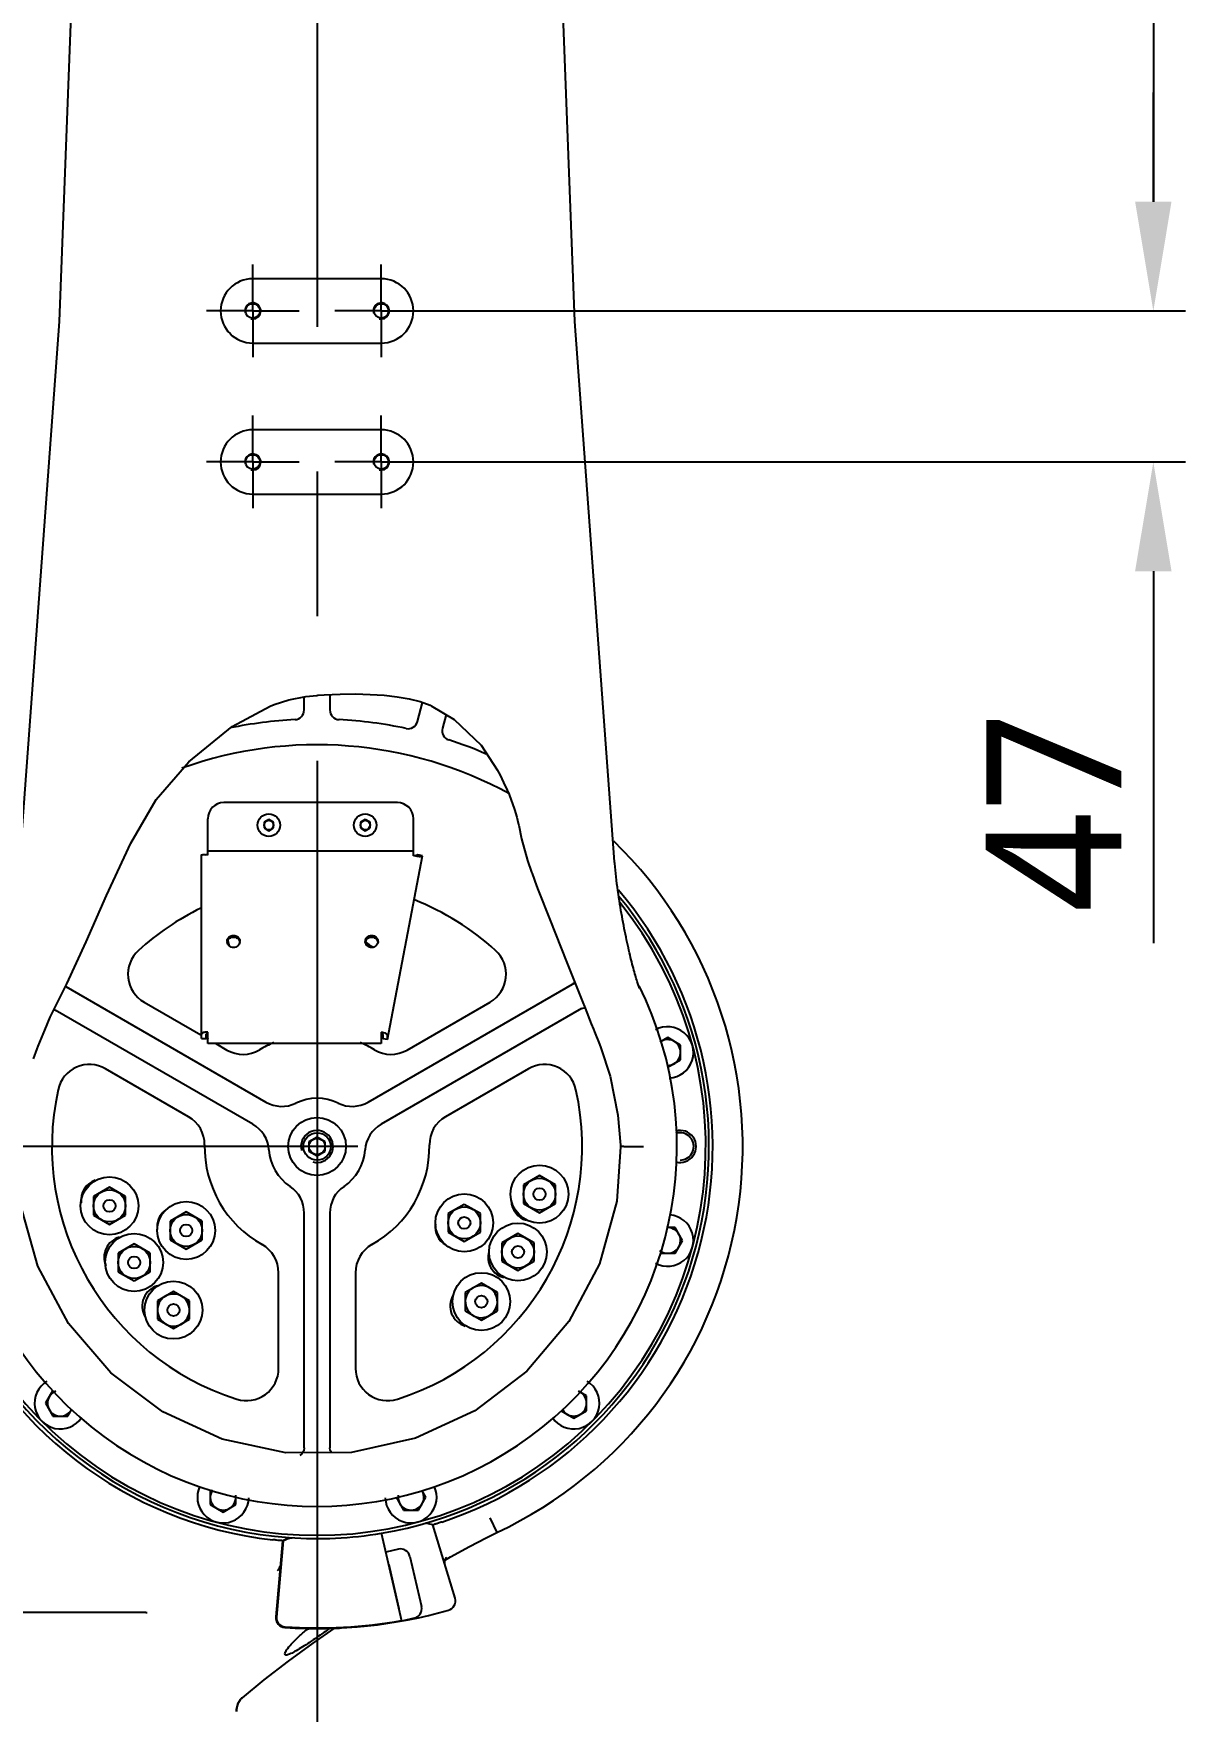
# Model space of a CAD drawing. Header units: millimetres. Extents: x 7426 to 8737, y 124 to 421.
# Drawn here: x 8013.34 to 8031.26, y 250.76 to 276.86 of the extents above; entities that cross this region are included whole.
import ezdxf

# ---------------------------------------------------------------- set-up
doc = ezdxf.new("R2010")
doc.units = ezdxf.units.MM
doc.linetypes.add('CENTER', pattern=[0.6, 0.375, -0.075, 0.075, -0.075])
for name, color, linetype in [('中心线', 7, 'Continuous'), ('外形图', 7, 'Continuous'), ('尺寸标注', 7, 'Continuous')]:
    doc.layers.add(name, color=color, linetype=linetype)
doc.styles.add('微软雅黑', font='msyh.ttc')
doc.dimstyles.new('尺寸标注_1_20比例', dxfattribs={"dimtxt": 2.1, "dimasz": 1.7, "dimexe": 0.5, "dimexo": 0.4, "dimgap": 0.5, "dimtad": 1, "dimdec": 1, "dimlfac": 20, "dimdsep": 46, "dimtxsty": '微软雅黑', "dimcen": 0.09, "dimadec": 0, "dimazin": 0, "dimtp": 0.01, "dimtm": 0.01, "dimtfac": 1, "dimtdec": 1, "dimtofl": 0, "dimtmove": 0, "dimatfit": 3, "dimfxl": 1, "dimtolj": 1, "dimarcsym": 0})

# ---------------------------------------------------------------- blocks, each defined once
blk = doc.blocks.new('*D1249')
at = {"layer": 'Defpoints', "color": 0}
for p in [(7980.399, 314.299), (8024.75, 314.299), (7999.58, 234.548)]:
    blk.add_point(p, dxfattribs=at)
at = {"layer": '尺寸标注', "color": 0, "linetype": 'Continuous', "lineweight": -2}
for p, q in [((8024.35, 314.299), (7979.899, 314.299)), ((7980.399, 236.248), (7980.399, 312.599)), ((7999.18, 234.548), (7979.899, 234.548))]:
    blk.add_line(p, q, dxfattribs=at)
at = {"layer": '尺寸标注', "color": 0}
for points in [[(7980.682, 312.599), (7980.116, 312.599), (7980.399, 314.299)], [(7980.116, 236.248), (7980.682, 236.248), (7980.399, 234.548)]]:
    blk.add_solid(points, dxfattribs=at)
at = {"layer": '尺寸标注', "color": 0, "insert": (7977.716, 274.422), "char_height": 2.1, "attachment_point": 2, "rotation": 90, "style": '微软雅黑'}
blk.add_mtext('\\A1;\\A1;1595', dxfattribs=at)
blk = doc.blocks.new('*D1251')
at = {"layer": 'Defpoints', "color": 0}
for p in [(8017.75, 301.549), (7989.645, 259.548), (8018.787, 259.548)]:
    blk.add_point(p, dxfattribs=at)
at = {"layer": '尺寸标注', "color": 0, "linetype": 'Continuous', "lineweight": -2}
for p, q in [((8017.35, 301.549), (7989.145, 301.549)), ((7989.645, 299.849), (7989.645, 261.248)), ((8018.387, 259.548), (7989.145, 259.548))]:
    blk.add_line(p, q, dxfattribs=at)
at = {"layer": '尺寸标注', "color": 0}
for points in [[(7989.928, 299.849), (7989.361, 299.849), (7989.645, 301.549)], [(7989.361, 261.248), (7989.928, 261.248), (7989.645, 259.548)]]:
    blk.add_solid(points, dxfattribs=at)
at = {"layer": '尺寸标注', "color": 0, "insert": (7986.974, 280.548), "char_height": 2.1, "attachment_point": 2, "rotation": 90, "style": '微软雅黑'}
blk.add_mtext('\\A1;\\A1;840', dxfattribs=at)
blk = doc.blocks.new('*D1252')
at = {"layer": 'Defpoints', "color": 0}
for p in [(8017.75, 260.334), (8009.25, 235.553), (8017.75, 228.917)]:
    blk.add_point(p, dxfattribs=at)
at = {"layer": '尺寸标注', "color": 0, "linetype": 'Continuous', "lineweight": -2}
for p, q in [((8017.75, 259.934), (8017.75, 228.417)), ((8009.25, 235.153), (8009.25, 228.417)), ((8010.95, 228.917), (8016.05, 228.917))]:
    blk.add_line(p, q, dxfattribs=at)
at = {"layer": '尺寸标注', "color": 0}
for points in [[(8010.95, 229.201), (8010.95, 228.634), (8009.25, 228.917)], [(8016.05, 228.634), (8016.05, 229.201), (8017.75, 228.917)]]:
    blk.add_solid(points, dxfattribs=at)
at = {"layer": '尺寸标注', "color": 0, "insert": (8013.541, 231.599), "char_height": 2.1, "attachment_point": 2, "style": '微软雅黑'}
blk.add_mtext('\\A1;\\A1;170', dxfattribs=at)
blk = doc.blocks.new('*D1253')
at = {"layer": 'Defpoints', "color": 0}
for p in [(8017.75, 259.548), (7989.645, 234.548), (8001.986, 234.548)]:
    blk.add_point(p, dxfattribs=at)
at = {"layer": '尺寸标注', "color": 0, "linetype": 'Continuous', "lineweight": -2}
for p, q in [((8017.35, 259.548), (7989.145, 259.548)), ((7989.645, 257.848), (7989.645, 236.248)), ((8001.586, 234.548), (7989.145, 234.548))]:
    blk.add_line(p, q, dxfattribs=at)
at = {"layer": '尺寸标注', "color": 0}
for points in [[(7989.928, 257.848), (7989.361, 257.848), (7989.645, 259.548)], [(7989.361, 236.248), (7989.928, 236.248), (7989.645, 234.548)]]:
    blk.add_solid(points, dxfattribs=at)
at = {"layer": '尺寸标注', "color": 0, "insert": (7986.973, 247.005), "char_height": 2.1, "attachment_point": 2, "rotation": 90, "style": '微软雅黑'}
blk.add_mtext('\\A1;\\A1;500', dxfattribs=at)
blk = doc.blocks.new('*D1258')
at = {"layer": 'Defpoints', "color": 0}
for p in [(8018.75, 290.298), (8018.75, 272.548), (8030.765, 272.548)]:
    blk.add_point(p, dxfattribs=at)
at = {"layer": '尺寸标注', "color": 0, "linetype": 'Continuous', "lineweight": -2}
for p, q in [((8019.15, 290.298), (8031.265, 290.298)), ((8030.765, 288.598), (8030.765, 274.248)), ((8019.15, 272.548), (8031.265, 272.548))]:
    blk.add_line(p, q, dxfattribs=at)
at = {"layer": '尺寸标注', "color": 0}
for points in [[(8031.048, 288.598), (8030.481, 288.598), (8030.765, 290.298)], [(8030.481, 274.248), (8031.048, 274.248), (8030.765, 272.548)]]:
    blk.add_solid(points, dxfattribs=at)
at = {"layer": '尺寸标注', "color": 0, "insert": (8029.179, 282.938), "char_height": 2.1, "attachment_point": 5, "rotation": 90, "style": '微软雅黑'}
blk.add_mtext('\\A1;\\A1;355', dxfattribs=at)
blk = doc.blocks.new('*D1259')
at = {"layer": 'Defpoints', "color": 0}
for p in [(8018.75, 272.548), (8030.765, 272.548), (8018.75, 270.198)]:
    blk.add_point(p, dxfattribs=at)
at = {"layer": '尺寸标注', "color": 0, "linetype": 'Continuous', "lineweight": -2}
for p, q in [((8030.765, 274.248), (8030.765, 275.948)), ((8019.15, 272.548), (8031.265, 272.548)), ((8019.15, 270.198), (8031.265, 270.198)), ((8030.765, 268.498), (8030.765, 262.709))]:
    blk.add_line(p, q, dxfattribs=at)
at = {"layer": '尺寸标注', "color": 0}
for points in [[(8030.481, 274.248), (8031.048, 274.248), (8030.765, 272.548)], [(8031.048, 268.498), (8030.481, 268.498), (8030.765, 270.198)]]:
    blk.add_solid(points, dxfattribs=at)
at = {"layer": '尺寸标注', "color": 0, "insert": (8029.215, 264.753), "char_height": 2.1, "attachment_point": 5, "rotation": 90, "style": '微软雅黑'}
blk.add_mtext('\\A1;\\A1;47', dxfattribs=at)

msp = doc.modelspace()

# ---------------------------------------------------------------- linework, layer by layer
at = {"layer": '中心线', "color": 0, "linetype": 'CENTER', "ltscale": 30}
msp.add_line((8017.7497, 301.5486), (8017.7497, 259.548), dxfattribs=at)
at = {"layer": '外形图', "color": 0}
for p, q in [((8016.7497, 272.5482), (8016.7497, 273.2689)), ((8018.7498, 272.5482), (8018.7498, 273.2689)), ((8016.7497, 272.5482), (8016.029, 272.5482)), ((8016.7497, 272.5482), (8016.7497, 271.8275)), ((8016.7497, 272.5482), (8017.4705, 272.5482)), ((8018.7498, 272.5482), (8018.029, 272.5482)), ((8018.7498, 272.5482), (8018.7498, 271.8275)), ((8018.7498, 272.5482), (8019.4705, 272.5482)), ((8016.7497, 270.1982), (8016.7497, 270.9189)), ((8018.7498, 270.1982), (8018.7498, 270.9189)), ((8016.7497, 270.1982), (8016.029, 270.1982)), ((8016.7497, 270.1982), (8016.7497, 269.4774)), ((8016.7497, 270.1982), (8017.4705, 270.1982)), ((8018.7498, 270.1982), (8018.029, 270.1982)), ((8018.7498, 270.1982), (8018.7498, 269.4774)), ((8018.7498, 270.1982), (8019.4705, 270.1982))]:
    msp.add_line(p, q, dxfattribs=at)
at = {"layer": '外形图', "color": 0, "linetype": 'Continuous'}
for p, q in [((8018.7498, 273.0482), (8016.7497, 273.0482)), ((8016.7497, 272.0482), (8018.7498, 272.0482)), ((8018.7498, 270.6982), (8016.7497, 270.6982)), ((8016.7497, 269.6982), (8018.7498, 269.6982)), ((8017.5497, 266.3391), (8017.5497, 266.5423)), ((8017.5766, 266.5475), (8017.7457, 266.5666)), ((8017.7456, 266.5666), (8017.7621, 266.568)), ((8017.7621, 266.568), (8017.8599, 266.5753)), ((8017.9498, 266.5793), (8017.9498, 266.3391)), ((8017.0217, 266.401), (8017.0818, 266.425)), ((8019.3142, 266.1595), (8019.3935, 266.4554)), ((8019.7577, 266.269), (8019.7006, 266.0559)), ((8015.2454, 264.9485), (8015.7522, 265.5313)), ((8020.5541, 265.4059), (8020.5987, 265.3226)), ((8020.5987, 265.3226), (8020.654, 265.2118)), ((8020.654, 265.2118), (8020.7096, 265.0936)), ((8020.7096, 265.0936), (8020.739, 265.0269)), ((8020.739, 265.0269), (8020.8247, 264.7929)), ((8014.8495, 264.2695), (8015.2462, 264.9491)), ((8018.9998, 264.8981), (8016.2997, 264.8981)), ((8020.8247, 264.7929), (8020.8602, 264.6703)), ((8016.0497, 264.0823), (8016.0497, 264.6481)), ((8016.9997, 264.6347), (8016.9247, 264.5914)), ((8016.9247, 264.5914), (8016.9247, 264.5048)), ((8016.9247, 264.5048), (8016.9997, 264.4615)), ((8017.0747, 264.5914), (8016.9997, 264.6347)), ((8016.9997, 264.4615), (8017.0747, 264.5048)), ((8017.0747, 264.5048), (8017.0747, 264.5914)), ((8018.4998, 264.6347), (8018.4248, 264.5914)), ((8018.4248, 264.5914), (8018.4248, 264.5048)), ((8018.4248, 264.5048), (8018.4998, 264.4615)), ((8018.5748, 264.5914), (8018.4998, 264.6347)), ((8018.4998, 264.4615), (8018.5748, 264.5048)), ((8018.5748, 264.5048), (8018.5748, 264.5914)), ((8019.2498, 264.0682), (8019.2498, 264.6481)), ((8020.8879, 264.5493), (8020.9337, 264.3363)), ((8020.9337, 264.3363), (8021.0274, 263.9953)), ((8015.9497, 261.2264), (8015.9497, 264.0823)), ((8016.0497, 264.1481), (8019.2498, 264.1481)), ((8018.8483, 261.2105), (8019.391, 264.0724)), ((8019.3171, 264.0843), (8019.2842, 264.0688)), ((8019.391, 264.0724), (8019.3171, 264.0843)), ((8019.391, 264.0724), (8019.3552, 264.0555)), ((8021.0274, 263.9953), (8021.088, 263.8134)), ((8021.088, 263.8135), (8021.0954, 263.7927)), ((8021.0954, 263.7927), (8021.1661, 263.6033)), ((8021.1661, 263.6033), (8021.1933, 263.5345)), ((8018.5027, 262.7179), (8018.6235, 262.6481)), ((8021.639, 262.4104), (8021.8747, 261.8166)), ((8013.8384, 262.0372), (8016.9529, 260.2391)), ((8018.5466, 260.2391), (8021.7636, 262.0964)), ((8021.8115, 261.9979), (8021.8115, 261.9978)), ((8022.7686, 262.0056), (8022.7688, 262.0052)), ((8013.6535, 261.6746), (8013.6762, 261.6689)), ((8016.7529, 259.8926), (8013.6762, 261.669)), ((8015.0573, 261.7937), (8015.9426, 261.2825)), ((8021.8658, 261.6935), (8018.7466, 259.8926)), ((8019.151, 261.0482), (8020.4422, 261.7937)), ((8021.8658, 261.6935), (8021.8677, 261.6946)), ((8021.8747, 261.8166), (8021.9211, 261.7002)), ((8013.4882, 261.2969), (8013.5139, 261.3595)), ((8013.5139, 261.3595), (8013.597, 261.5619)), ((8013.597, 261.5619), (8013.6059, 261.5812)), ((8016.0497, 261.1488), (8016.0497, 261.329)), ((8018.7498, 261.329), (8018.7498, 261.1488)), ((8022.0514, 261.3745), (8022.069, 261.3307)), ((8013.3381, 260.9131), (8013.3967, 261.0693)), ((8015.9497, 261.2264), (8016.0247, 261.2264)), ((8016.0247, 261.2264), (8016.0247, 261.2948)), ((8016.0285, 261.2329), (8016.0595, 261.2151)), ((8018.7498, 261.1488), (8016.0497, 261.1488)), ((8016.1743, 261.1488), (8016.3485, 261.0482)), ((8018.7744, 261.2908), (8018.7744, 261.2224)), ((8018.8483, 261.2105), (8018.7744, 261.2224)), ((8018.8483, 261.2105), (8018.8483, 261.2789)), ((8023.2073, 261.2413), (8023.0822, 261.1691)), ((8023.4073, 261.1259), (8023.2073, 261.2413)), ((8023.4073, 260.8949), (8023.4073, 261.1259)), ((8023.2102, 260.7811), (8023.4073, 260.8949)), ((8015.7499, 260.0115), (8014.4587, 260.757)), ((8021.0408, 260.757), (8019.7496, 260.0115)), ((8017.7497, 259.6924), (8017.6247, 259.6202)), ((8017.6247, 259.6202), (8017.6247, 259.4759)), ((8017.8747, 259.6202), (8017.7497, 259.6924)), ((8017.8747, 259.4759), (8017.8747, 259.6202)), ((8022.4714, 259.569), (8022.4723, 259.5449)), ((8022.4716, 259.5628), (8022.4716, 259.5628)), ((8022.6254, 259.548), (8022.8289, 259.548)), ((8017.6247, 259.4759), (8017.7497, 259.4037)), ((8017.7497, 259.4037), (8017.8747, 259.4759)), ((8021.2127, 259.0947), (8020.9627, 258.9504)), ((8021.4627, 258.9504), (8021.2127, 259.0947)), ((8014.52, 258.9126), (8014.27, 258.7682)), ((8014.27, 258.7682), (8014.27, 258.4796)), ((8014.77, 258.7682), (8014.52, 258.9126)), ((8014.77, 258.4796), (8014.77, 258.7682)), ((8020.9627, 258.9504), (8020.9627, 258.6617)), ((8021.4627, 258.6617), (8021.4627, 258.9504)), ((8014.27, 258.4796), (8014.52, 258.3352)), ((8014.52, 258.3352), (8014.77, 258.4796)), ((8015.7133, 258.5295), (8015.4633, 258.3852)), ((8015.9634, 258.3852), (8015.7133, 258.5295)), ((8017.5497, 254.8593), (8017.5497, 258.5124)), ((8017.9498, 258.5124), (8017.9498, 254.8593)), ((8020.0419, 258.6474), (8019.7919, 258.503)), ((8019.7919, 258.503), (8019.7919, 258.2143)), ((8020.2919, 258.503), (8020.0419, 258.6474)), ((8020.2919, 258.2143), (8020.2919, 258.503)), ((8020.9627, 258.6617), (8021.2127, 258.5174)), ((8021.2127, 258.5174), (8021.4627, 258.6617)), ((8015.4633, 258.3852), (8015.4633, 258.0965)), ((8015.9634, 258.0965), (8015.9634, 258.3852)), ((8019.7919, 258.2143), (8020.0419, 258.07)), ((8020.0419, 258.07), (8020.2919, 258.2143)), ((8020.8773, 258.1949), (8020.6273, 258.0506)), ((8021.1273, 258.0506), (8020.8773, 258.1949)), ((8023.3228, 258.2857), (8023.1899, 258.2857)), ((8023.4382, 258.0857), (8023.3228, 258.2857)), ((8014.9038, 258.0323), (8014.6538, 257.888)), ((8015.1538, 257.888), (8014.9038, 258.0323)), ((8015.4633, 258.0965), (8015.7133, 257.9522)), ((8015.7133, 257.9522), (8015.9634, 258.0965)), ((8020.6273, 258.0506), (8020.6273, 257.7619)), ((8021.1273, 257.7619), (8021.1273, 258.0506)), ((8023.3228, 257.8857), (8023.4382, 258.0857)), ((8014.6538, 257.888), (8014.6538, 257.5993)), ((8015.1538, 257.5993), (8015.1538, 257.888)), ((8020.6273, 257.7619), (8020.8773, 257.6176)), ((8020.8773, 257.6176), (8021.1273, 257.7619)), ((8023.0918, 257.8857), (8023.3228, 257.8857)), ((8014.6538, 257.5993), (8014.9038, 257.455)), ((8014.9038, 257.455), (8015.1538, 257.5993)), ((8017.1512, 256.0935), (8017.1512, 257.5844)), ((8018.3483, 257.5844), (8018.3483, 256.0935)), ((8020.3069, 257.4224), (8020.0569, 257.278)), ((8020.5569, 257.278), (8020.3069, 257.4224)), ((8015.5154, 257.2919), (8015.2654, 257.1476)), ((8015.2654, 257.1476), (8015.2654, 256.8589)), ((8015.7654, 257.1476), (8015.5154, 257.2919)), ((8015.7654, 256.8589), (8015.7654, 257.1476)), ((8020.0569, 257.278), (8020.0569, 256.9894)), ((8020.5569, 256.9894), (8020.5569, 257.278)), ((8020.0569, 256.9894), (8020.3069, 256.845)), ((8020.3069, 256.845), (8020.5569, 256.9894)), ((8015.2654, 256.8589), (8015.5154, 256.7146)), ((8015.5154, 256.7146), (8015.7654, 256.8589)), ((8013.6391, 255.7528), (8013.5236, 255.5528)), ((8021.945, 255.6683), (8021.8182, 255.7415)), ((8021.945, 255.4374), (8021.945, 255.6683)), ((8013.5236, 255.5528), (8013.6391, 255.3528)), ((8013.6391, 255.3528), (8013.87, 255.3528)), ((8013.87, 255.3528), (8013.9314, 255.4591)), ((8021.5476, 255.4359), (8021.745, 255.3219)), ((8021.745, 255.3219), (8021.945, 255.4374)), ((8017.5497, 254.8595), (8017.5421, 254.8134)), ((8017.956, 254.8175), (8017.9498, 254.8595)), ((8017.9745, 254.7842), (8017.956, 254.8175)), ((8016.0874, 254.206), (8016.0874, 253.975)), ((8016.4874, 253.975), (8016.4874, 254.1227)), ((8018.9812, 254.0905), (8019.0966, 253.8905)), ((8019.3276, 253.8905), (8019.443, 254.0905)), ((8019.443, 254.0905), (8019.379, 254.2014)), ((8016.0874, 253.975), (8016.2874, 253.8595)), ((8016.2874, 253.8595), (8016.4874, 253.975)), ((8019.0966, 253.8905), (8019.3276, 253.8905)), ((8020.439, 253.7708), (8020.5496, 253.5437)), ((8019.0685, 252.1648), (8018.753, 253.531)), ((8019.5499, 253.6601), (8019.4383, 253.6863)), ((8019.8983, 252.5206), (8019.5499, 253.6601)), ((8017.2131, 253.4145), (8017.1093, 252.2274)), ((8017.2217, 253.4138), (8017.1178, 252.2267)), ((8017.2199, 253.4176), (8017.3168, 253.4633)), ((8019.0159, 253.2816), (8018.821, 253.2366)), ((8018.866, 253.0417), (8019.0235, 252.3597)), ((8019.1958, 253.1692), (8019.3757, 252.3897)), ((8015.0857, 252.2979), (8006.0232, 252.2979)), ((8015.0857, 252.2979), (8015.1046, 252.2969)), ((8019.2633, 252.2098), (8019.0685, 252.1648)), ((8017.6897, 251.8214), (8018.0155, 252.0479)), ((8018.0998, 252.0479), (8017.7497, 252.0479)), ((8016.4985, 250.7943), (8016.5178, 250.8774)), ((8016.4991, 250.7578), (8016.4985, 250.7943))]:
    msp.add_line(p, q, dxfattribs=at)
for points in [[(8013.7849, 298.4265), (8014.0834, 289.8757), (8014.0687, 281.1062), (8013.7371, 272.3838), (8013.1179, 263.9757)], [(8022.3815, 263.9769), (8021.7624, 272.3833), (8021.4308, 281.1065), (8021.4161, 289.8768), (8021.7146, 298.4266)], [(8017.0818, 266.425), (8017.3102, 266.496), (8017.5766, 266.5475)], [(8017.8599, 266.5753), (8018.1092, 266.5865), (8018.3495, 266.5885), (8018.579, 266.5826), (8018.7961, 266.5688), (8018.9991, 266.5459), (8019.1862, 266.513), (8019.3561, 266.4693)], [(8015.7522, 265.5313), (8016.4297, 266.0836), (8017.0217, 266.4009)], [(8019.3561, 266.4693), (8019.5086, 266.4129), (8019.5268, 266.4046)], [(8019.5268, 266.4046), (8019.8864, 266.1935), (8020.3039, 265.7895), (8020.554, 265.4062)], [(8020.8603, 264.67), (8020.8716, 264.6248), (8020.8866, 264.5561), (8020.8879, 264.5492)], [(8013.6061, 261.5816), (8013.8582, 262.076), (8014.1547, 262.7297), (8014.4728, 263.4539), (8014.8495, 264.2695)], [(8022.6644, 262.3537), (8022.656, 262.3861), (8022.6475, 262.4195), (8022.6389, 262.4539), (8022.6302, 262.4893), (8022.6214, 262.5258), (8022.6126, 262.5632), (8022.6037, 262.6015), (8022.5947, 262.6407), (8022.5857, 262.6809), (8022.5767, 262.7219), (8022.5677, 262.7638), (8022.5586, 262.8065), (8022.5496, 262.8499), (8022.5406, 262.8942), (8022.5316, 262.9391), (8022.5227, 262.9846), (8022.5139, 263.0308), (8022.5052, 263.0775), (8022.4965, 263.1247), (8022.4881, 263.1723), (8022.4797, 263.2202), (8022.4715, 263.2688), (8022.4632, 263.3189), (8022.4551, 263.3703), (8022.447, 263.4226), (8022.4392, 263.4755), (8022.4316, 263.5289), (8022.4243, 263.5825), (8022.4174, 263.6359), (8022.4109, 263.6891), (8022.4048, 263.7419), (8022.3991, 263.7942), (8022.3938, 263.8463), (8022.3888, 263.8982), (8022.3839, 263.9505), (8022.3815, 263.9766)], [(8021.1933, 263.5345), (8021.3748, 263.0791), (8021.639, 262.4104)], [(8022.7688, 262.0052), (8022.7682, 262.0066), (8022.7673, 262.009), (8022.766, 262.0127), (8022.7642, 262.0177), (8022.7619, 262.0242), (8022.7591, 262.0323), (8022.7557, 262.042), (8022.7519, 262.0534), (8022.7475, 262.0667), (8022.7426, 262.0818), (8022.7372, 262.0987), (8022.7313, 262.1174), (8022.725, 262.1379), (8022.7183, 262.1601), (8022.7113, 262.1839), (8022.704, 262.2091), (8022.6964, 262.2356), (8022.6887, 262.2634), (8022.6808, 262.2924), (8022.6727, 262.3225), (8022.6644, 262.3537)], [(8021.7614, 262.1019), (8021.7403, 262.0833), (8021.7324, 262.0784)], [(8021.8677, 261.6946), (8021.8841, 261.7023), (8021.9187, 261.7063)], [(8021.9211, 261.7002), (8022.0181, 261.4578), (8022.0514, 261.3745)], [(8022.069, 261.3307), (8022.1443, 261.1381), (8022.1659, 261.0816)], [(8013.3967, 261.0693), (8013.4114, 261.1063), (8013.4882, 261.2969)], [(8022.1659, 261.0816), (8022.3093, 260.6416), (8022.4327, 260.0339), (8022.4714, 259.5691)], [(8018.286, 254.7853), (8017.2664, 254.7818), (8016.2718, 254.9962), (8015.3494, 255.4171), (8014.5406, 256.0247), (8013.8817, 256.7918), (8013.4032, 257.6856), (8013.1299, 258.6664), (8013.0717, 259.5435)], [(8022.4724, 259.5449), (8022.4139, 258.6953), (8022.1446, 257.7209), (8021.6704, 256.8256), (8021.0136, 256.0519), (8020.2047, 255.4361), (8019.2812, 255.0071), (8018.286, 254.7853)], [(8017.5421, 254.8134), (8017.5134, 254.7649), (8017.4832, 254.741)], [(8019.7466, 253.1177), (8019.8271, 253.1632), (8020.121, 253.3235), (8020.3805, 253.4593), (8020.5496, 253.5437)], [(8019.7436, 253.0263), (8019.7376, 253.0585), (8019.74, 253.0973), (8019.7505, 253.1295), (8019.7639, 253.1523), (8019.7685, 253.158)], [(8016.5879, 250.972), (8016.9268, 251.2478), (8017.3074, 251.5417), (8017.6897, 251.8214)], [(8016.5178, 250.8774), (8016.561, 250.946), (8016.5879, 250.972)]]:
    msp.add_lwpolyline(points, dxfattribs=at)
for centre, radius in [((8016.7497, 272.5482), 0.1125), ((8018.7498, 272.5482), 0.1125), ((8016.7497, 270.1982), 0.1125), ((8018.7498, 270.1982), 0.1125), ((8016.9997, 264.5481), 0.175), ((8018.4998, 264.5481), 0.175), ((8016.9997, 264.5481), 0.075), ((8018.4998, 264.5481), 0.075), ((8017.7497, 259.548), 0.45), ((8017.7497, 259.548), 0.2125), ((8017.7497, 259.548), 0.125), ((8021.2127, 258.8061), 0.45), ((8014.52, 258.6239), 0.45), ((8021.2127, 258.8061), 0.25), ((8014.52, 258.6239), 0.25), ((8014.52, 258.6239), 0.0941), ((8020.0419, 258.3587), 0.45), ((8021.2127, 258.8061), 0.0941), ((8015.7133, 258.2408), 0.45), ((8015.7133, 258.2408), 0.25), ((8020.0419, 258.3587), 0.25), ((8020.0419, 258.3587), 0.0941), ((8014.9038, 257.7436), 0.45), ((8015.7133, 258.2408), 0.0941), ((8020.8773, 257.9062), 0.45), ((8014.9038, 257.7436), 0.25), ((8020.8773, 257.9062), 0.25), ((8020.8773, 257.9062), 0.0941), ((8014.9038, 257.7436), 0.0941), ((8015.5154, 257.0033), 0.45), ((8020.3069, 257.1337), 0.45), ((8020.3069, 257.1337), 0.0941), ((8015.5154, 257.0033), 0.0941)]:
    msp.add_circle(centre, radius, dxfattribs=at)
for centre, radius, start, end in [((8016.7497, 272.5482), 0.5, 90, 270), ((8018.7498, 272.5482), 0.5, 270, 90), ((8016.7497, 272.5482), 0.125, 255, 195), ((8018.7498, 272.5482), 0.125, 255, 195), ((8016.7497, 270.1982), 0.5, 90, 270), ((8018.7498, 270.1982), 0.5, 270, 90), ((8016.7497, 270.1982), 0.125, 255, 195), ((8018.7498, 270.1982), 0.125, 255, 195), ((8017.3997, 266.3391), 0.15, 272.95035, 0), ((8018.0998, 266.3391), 0.15, 180, 267.04965), ((8017.7497, 259.548), 6.6501, 92.95035, 101.72118), ((8017.7497, 259.548), 6.6501, 77.95035, 87.04965), ((8019.1693, 266.1983), 0.15, 257.95035, 345), ((8019.8455, 266.0171), 0.15, 165, 252.04965), ((8017.7497, 259.548), 6.2501, 61.35628, 109.65795), ((8017.7497, 259.548), 6.6501, 66.66469, 72.04965), ((8016.2997, 264.6481), 0.25, 90, 180), ((8018.9998, 264.6481), 0.25, 0, 90), ((8017.7497, 259.548), 6.6251, 295, 45.82027), ((8015.981, 263.7669), 0.3228, 82.0937, 82.37647), ((8015.981, 263.7664), 0.3233, 77.73354, 82.10947), ((8019.275, 263.7384), 0.3308, 89.75229, 94.37201), ((8019.2752, 263.7291), 0.3401, 88.93694, 89.78767), ((8019.2751, 263.7287), 0.3404, 88.43478, 88.93727), ((8017.7497, 259.548), 6.1001, 279.46757, 39.63713), ((8017.7497, 259.548), 6.1578, 288.39584, 40.38153), ((8017.7497, 259.548), 6.0501, 141.14922, 38.85901), ((8017.7497, 259.548), 4.1251, 116.01549, 132.35946), ((8017.7497, 259.548), 4.1251, 47.64054, 68.46044), ((8016.4382, 262.7386), 0.0885, 180.02289, 188.47194), ((8016.4392, 262.7127), 0.0895, 163.58443, 171.58659), ((8016.4388, 262.7128), 0.0891, 162.49681, 163.57897), ((8016.8028, 262.8386), 0.45, 190.69465, 202.67954), ((8016.4606, 262.7128), 0.0891, 16.41933, 17.63113), ((8016.4602, 262.7127), 0.0895, 8.40398, 16.41407), ((8016.4613, 262.7386), 0.0885, 351.51544, 359.97682), ((8018.5882, 262.7386), 0.0885, 180.02297, 188.43048), ((8018.5892, 262.7127), 0.0895, 163.58427, 171.54259), ((8018.5888, 262.7128), 0.0891, 162.49537, 163.57885), ((8018.704, 262.8904), 0.25, 216.86135, 253.69449), ((8018.6107, 262.7128), 0.0891, 16.42015, 17.57706), ((8018.6103, 262.7127), 0.0895, 8.42307, 16.41482), ((8018.6113, 262.7386), 0.0885, 351.535, 359.9769), ((8015.3073, 262.2267), 0.5, 132.35946, 240), ((8020.1922, 262.2267), 0.5, 300, 47.64054), ((8017.7497, 259.548), 5.6008, 153.46491, 26.53071), ((8016.0496, 261.0444), 0.2846, 89.96811, 95.0141), ((8023.2073, 261.0104), 0.4, 273.37988, 118.6396), ((8017.7497, 259.548), 1.75, 112.58279, 120.77517), ((8017.7497, 259.548), 1.75, 59.22483, 67.41721), ((8023.2073, 261.0104), 0.2, 269.61763, 120), ((8014.2087, 260.324), 0.5, 60, 167.64054), ((8016.5985, 261.4812), 0.5, 240, 300.77517), ((8018.901, 261.4812), 0.5, 239.22483, 300), ((8021.2908, 260.324), 0.5, 12.35946, 120), ((8017.7497, 259.548), 4.1251, 167.64054, 252.35946), ((8017.7497, 259.548), 0.75, 64.0558, 115.9442), ((8017.7497, 259.548), 4.1251, 287.64054, 12.35946), ((8017.2029, 260.6721), 0.5, 240, 295.9442), ((8018.2966, 260.6721), 0.5, 244.0558, 300), ((8015.4999, 259.5785), 0.5, 359.22483, 60), ((8016.5029, 259.4596), 0.5, 4.0558, 60), ((8017.7497, 259.548), 0.25, 255, 195), ((8018.9966, 259.4596), 0.5, 120, 175.9442), ((8019.9996, 259.5785), 0.5, 120, 180.77517), ((8023.3998, 259.548), 0.25, 255, 105.95262), ((8023.3998, 259.548), 0.2125, 270, 107.57168), ((8017.7497, 259.548), 1.75, 179.22483, 240.77517), ((8017.7497, 259.548), 0.75, 184.0558, 235.9442), ((8017.7497, 259.548), 0.75, 304.0558, 355.9442), ((8017.7497, 259.548), 1.75, 299.22483, 0.77517), ((8014.4022, 258.7134), 0.325, 108.64061, 187.5), ((8017.0497, 258.5124), 0.5, 0, 55.9442), ((8018.4498, 258.5124), 0.5, 124.0558, 180), ((8015.5847, 258.298), 0.325, 129.15209, 187.5), ((8021.0973, 258.7134), 0.325, 182, 254.12319), ((8023.2073, 258.0857), 0.4, 241.74081, 84.49624), ((8019.9148, 258.298), 0.325, 172.5, 240), ((8023.2073, 258.0857), 0.2, 230.29107, 90), ((8014.7619, 257.823), 0.325, 105.60322, 203.5), ((8016.6512, 257.5844), 0.5, 0, 60.77517), ((8018.8483, 257.5844), 0.5, 119.22483, 180), ((8020.7376, 257.823), 0.325, 163.73743, 256), ((8017.7497, 259.548), 6.1001, 199.06911, 265.93074), ((8017.7497, 259.548), 6.1578, 201.39584, 263.60416), ((8015.3531, 257.0663), 0.325, 105.33273, 209.97925), ((8015.5154, 257.0033), 0.25, 62.72796, 60), ((8020.1464, 257.0663), 0.325, 150, 254.03065), ((8020.3069, 257.1337), 0.25, 300.17919, 300), ((8013.7545, 255.5528), 0.4, 121.41641, 325.9978), ((8016.6512, 256.0935), 0.5, 252.35946, 0), ((8018.8483, 256.0935), 0.5, 180, 287.64054), ((8021.745, 255.5528), 0.4, 214.00268, 58.60674), ((8013.7545, 255.5528), 0.2, 110.9135, 330), ((8021.745, 255.5528), 0.2, 207.87351, 60), ((8016.2874, 254.0905), 0.4, 154.70984, 358.4876), ((8016.2874, 254.0905), 0.2, 146.32261, 0), ((8019.2121, 254.0905), 0.4, 181.53578, 25.28888), ((8019.2121, 254.0905), 0.2, 170.51285, 30), ((8017.7497, 259.548), 6.1001, 265.93051, 279.46652), ((8018.364, 250.8224), 2.832, 113.27151, 113.7888), ((8019.0496, 253.1354), 0.15, 13, 103), ((8017.0316, 253.0591), 0.1499, 314.6688, 320.06953), ((8019.7548, 252.4767), 0.15, 285.83062, 17), ((8017.2587, 252.2144), 0.15, 175, 266.16938), ((8017.2587, 252.2144), 0.1414, 175, 266.16938), ((8017.7497, 259.548), 7.5001, 266.16938, 285.83062), ((8019.2296, 252.3559), 0.15, 283, 13), ((8017.7497, 259.548), 7.4915, 266.16938, 280.12343), ((8016.7482, 250.7802), 0.2501, 152.8449, 161.57454), ((8016.7479, 250.7803), 0.2498, 143.19107, 152.82043), ((8016.7492, 250.7794), 0.2514, 129.96436, 143.19799), ((8016.7494, 250.7802), 0.2513, 172.15634, 185.11626), ((8016.7481, 250.7804), 0.25, 161.60134, 172.16223)]:
    msp.add_arc(centre, radius, start, end, dxfattribs=at)
for points, knots in [([(8015.9497, 264.0823), (8015.9497, 264.0845), (8015.9591, 264.0877), (8015.9724, 264.0894), (8015.9965, 264.0898), (8016.014, 264.0881), (8016.0238, 264.0868)], [0, 0, 0, 0, 0.0867325, 0.2926511, 0.6067268, 1, 1, 1, 1]), ([(8019.2844, 264.069), (8019.288, 264.0689), (8019.3008, 264.0684), (8019.3136, 264.0671), (8019.3229, 264.0657)], [0, 0, 0, 0, 0.2726259, 1, 1, 1, 1]), ([(8019.3229, 264.0657), (8019.3307, 264.0644), (8019.341, 264.0625), (8019.3513, 264.0585), (8019.3547, 264.0566), (8019.3552, 264.0555)], [0, 0, 0, 0, 0.6911597, 0.8952628, 1, 1, 1, 1]), ([(8016.3497, 262.7385), (8016.3497, 262.7627), (8016.3729, 262.8139), (8016.4497, 262.842), (8016.5265, 262.8139), (8016.5497, 262.7627), (8016.5497, 262.7385)], [0, 0, 0, 0, 0.2445103, 0.4999919, 0.7554773, 1, 1, 1, 1]), ([(8016.5488, 262.7255), (8016.5455, 262.7035), (8016.5198, 262.6601), (8016.4497, 262.6367), (8016.3796, 262.6601), (8016.354, 262.7035), (8016.3507, 262.7255)], [0, 0, 0, 0, 0.2450031, 0.4999842, 0.7549801, 1, 1, 1, 1]), ([(8016.3539, 262.7396), (8016.3599, 262.7588), (8016.3868, 262.7943), (8016.4496, 262.8132), (8016.5125, 262.7945), (8016.5394, 262.759), (8016.5455, 262.7398)], [0, 0, 0, 0, 0.2456032, 0.4999614, 0.7543494, 1, 1, 1, 1]), ([(8018.4998, 262.7385), (8018.4998, 262.7627), (8018.5229, 262.8139), (8018.5998, 262.842), (8018.6766, 262.8139), (8018.6998, 262.7627), (8018.6998, 262.7385)], [0, 0, 0, 0, 0.2445103, 0.4999919, 0.7554773, 1, 1, 1, 1]), ([(8018.6988, 262.7256), (8018.6955, 262.7035), (8018.6699, 262.6601), (8018.5997, 262.6367), (8018.5296, 262.6601), (8018.504, 262.7036), (8018.5007, 262.7256)], [0, 0, 0, 0, 0.2450098, 0.4999977, 0.7549828, 1, 1, 1, 1]), ([(8018.5039, 262.7396), (8018.51, 262.7588), (8018.5368, 262.7944), (8018.5997, 262.8132), (8018.6626, 262.7944), (8018.6895, 262.7589), (8018.6956, 262.7397)], [0, 0, 0, 0, 0.2455999, 0.499977, 0.7543669, 1, 1, 1, 1]), ([(8016.0247, 261.3279), (8016.0146, 261.327), (8015.9958, 261.3241), (8015.9702, 261.317), (8015.9497, 261.3046), (8015.9497, 261.2948)], [0, 0, 0, 0, 0.3559928, 0.6523325, 1, 1, 1, 1]), ([(8018.7498, 261.329), (8018.7737, 261.3251), (8018.8064, 261.316), (8018.8391, 261.297), (8018.8483, 261.2843), (8018.8483, 261.2789)], [0, 0, 0, 0, 0.6343923, 0.8593937, 1, 1, 1, 1]), ([(8016.0247, 261.2948), (8016.0247, 261.2979), (8016.0358, 261.3029), (8016.0438, 261.3033), (8016.0497, 261.3033)], [0, 0, 0, 0, 0.3472235, 1, 1, 1, 1]), ([(8018.7744, 261.2908), (8018.7744, 261.2942), (8018.7639, 261.3002), (8018.7558, 261.3024), (8018.7498, 261.3033)], [0, 0, 0, 0, 0.3590081, 1, 1, 1, 1]), ([(8022.4717, 259.5623), (8022.4724, 259.5556), (8022.5076, 259.5558), (8022.5251, 259.5497), (8022.5424, 259.5488)], [0, 0, 0, 0, 0.2813415, 1, 1, 1, 1]), ([(8019.693, 253.7049), (8019.675, 253.6984), (8019.6422, 253.6888), (8019.5953, 253.67), (8019.5711, 253.6714), (8019.551, 253.6564), (8019.5499, 253.6601)], [0, 0, 0, 0, 0.3826754, 0.7070453, 0.9238661, 1, 1, 1, 1]), ([(8017.2131, 253.4145), (8017.2128, 253.4107), (8017.19, 253.4211), (8017.1666, 253.4147), (8017.1168, 253.4234), (8017.0828, 253.426), (8017.0638, 253.4285)], [0, 0, 0, 0, 0.0761579, 0.2930123, 0.6173805, 1, 1, 1, 1]), ([(8017.2217, 253.4138), (8017.2196, 253.414), (8017.2177, 253.4132), (8017.2132, 253.4152), (8017.2131, 253.4145)], [0, 0, 0, 0, 0.7480946, 1, 1, 1, 1]), ([(8017.935, 252.0425), (8017.863, 251.99), (8017.7535, 251.9132), (8017.6073, 251.815), (8017.5024, 251.7472), (8017.408, 251.6915), (8017.3387, 251.6541), (8017.2932, 251.6396), (8017.2674, 251.6315), (8017.2497, 251.645), (8017.2497, 251.6533)], [0, 0, 0, 0, 0.3299722, 0.4951633, 0.6519941, 0.7916056, 0.9016746, 0.94127, 0.9690765, 1, 1, 1, 1]), ([(8017.2497, 251.6533), (8017.2497, 251.676), (8017.2867, 251.7308), (8017.3527, 251.8144), (8017.4537, 251.9155), (8017.531, 251.9832), (8017.5735, 252.0177)], [0, 0, 0, 0, 0.1382834, 0.3719114, 0.6668123, 1, 1, 1, 1])]:
    msp.add_open_spline(points, degree=3, knots=knots, dxfattribs=at)
for points in [[(8022.5424, 259.5488), (8022.5701, 259.5475), (8022.5979, 259.5487), (8022.6256, 259.5488)], [(8017.2451, 253.424), (8017.259, 253.4299), (8017.2729, 253.4358), (8017.2869, 253.4412)], [(8017.2869, 253.4412), (8017.3118, 253.4509), (8017.3382, 253.4616), (8017.3649, 253.46)], [(8017.1465, 252.9629), (8017.1595, 252.9784), (8017.1695, 252.9969), (8017.1752, 253.0163)], [(8017.5735, 252.0177), (8017.5983, 252.0379), (8017.6324, 252.0488), (8017.6644, 252.0484)]]:
    msp.add_open_spline(points, degree=3, dxfattribs=at)

# ---------------------------------------------------------------- dimensions: what is measured, and where the dimension line sits
at = {"layer": '尺寸标注', "color": 0, "linetype": 'Continuous'}
for base, p1, p2, angle, text, picture, middle in [((7980.3989, 314.2987), (7999.5804, 234.5477), (8024.7498, 314.2987), 90, '\\A1;1595', '*D1249', (7980.3989, 274.4221)), ((7989.6446, 259.548), (8017.7497, 301.5486), (8018.7874, 259.548), 270, '\\A1;840', '*D1251', (7989.6446, 280.5483)), ((8030.7648, 272.5482), (8018.7498, 290.2984), (8018.7498, 272.5482), 90, '\\A1;355', '*D1258', (8030.7648, 282.9376)), ((7989.6446, 234.5477), (8017.7497, 259.548), (8001.9857, 234.5477), 270, '\\A1;500', '*D1253', (7989.6446, 247.0051))]:
    dim = msp.add_linear_dim(base=base, p1=p1, p2=p2, angle=angle, text=text, dimstyle='尺寸标注_1_20比例', dxfattribs=at)
    dim.commit()
    dim.dimension.update_dxf_attribs({"geometry": picture, "text_midpoint": middle, "dimtype": 160})
dim = msp.add_linear_dim(base=(8030.7648, 272.5482), p1=(8018.7498, 270.1982), p2=(8018.7498, 272.5482), angle=90, text='\\A1;47', dimstyle='尺寸标注_1_20比例', override={"dimgap": 0.5}, dxfattribs=at)
dim.commit()
dim.dimension.update_dxf_attribs({"geometry": '*D1259', "text_midpoint": (8030.7648, 264.7533), "dimtype": 160})
dim = msp.add_linear_dim(base=(8017.7497, 228.9172), p1=(8009.2496, 235.5532), p2=(8017.7497, 260.3342), text='\\A1;170', dimstyle='尺寸标注_1_20比例', dxfattribs=at)
dim.commit()
dim.dimension.update_dxf_attribs({"geometry": '*D1252', "text_midpoint": (8013.5405, 228.9172), "dimtype": 160})

doc.saveas('drawing.dxf')
